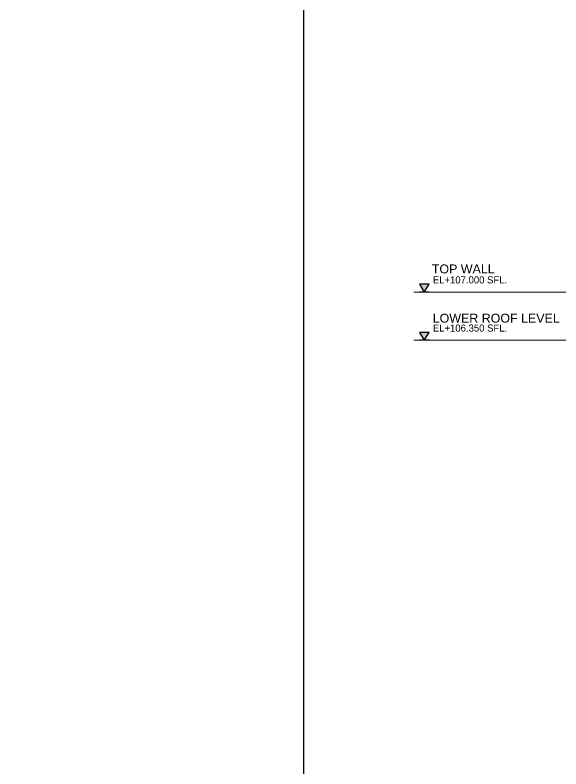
# Model space of a CAD drawing. Header units: millimetres. Extents: x 663313 to 1226001, y 1431724 to 1620898.
# Drawn here: x 663558.92 to 663566.28, y 1524730.09 to 1524740.27 of the extents above; entities that cross this region are included whole.
import ezdxf
from ezdxf.enums import TextEntityAlignment as Align

# ---------------------------------------------------------------- set-up
doc = ezdxf.new("R2010")
doc.units = ezdxf.units.MM
doc.linetypes.add('Grid Line', pattern=[22.225, 12.7, -3.175, 3.175, -3.175])
doc.layers.add('000 - 0_HIDE_OBJ_FRAMING_DEF_SUB', color=1, linetype='Continuous', plot=False)
for name, color, linetype in [('DIM', 1, 'Continuous'), ('REVISE', 3, 'Continuous'), ('VPORT', 250, 'Continuous')]:
    doc.layers.add(name, color=color, linetype=linetype)
doc.layers.add('S-GRID', color=1, linetype='Continuous', lineweight=9)
doc.styles.add('ANGSANA', font='angsana.shx', dxfattribs={"width": 0.9})
doc.styles.add('Arial', font='arial.ttf')

# ---------------------------------------------------------------- blocks, each defined once
blk = doc.blocks.new('LEV-SEC')
at = {"layer": '000 - 0_HIDE_OBJ_FRAMING_DEF_SUB'}
blk.add_hatch(color=256, dxfattribs=at).paths.add_polyline_path([(-1.62, 2.67), (0, 0), (1.62, 2.67)])
for p, q in [((-1.62, 2.67), (0, 0)), ((1.62, 2.67), (-1.62, 2.67)), ((0, 0), (1.62, 2.67)), ((1.62, 0), (-1.62, 0))]:
    blk.add_line(p, q, dxfattribs=at)
at = {"layer": '000 - 0_HIDE_OBJ_FRAMING_DEF_SUB', "style": 'ANGSANA'}
blk.add_attdef('ELEVATION', text='', height=2.4, dxfattribs=at).set_placement((2.91, 2.21), align=Align.BOTTOM_LEFT)

msp = doc.modelspace()

# ---------------------------------------------------------------- hatches: boundary and pattern name
at = {"layer": 'VPORT'}
h = msp.add_hatch(dxfattribs=at)
h.set_pattern_fill('ANGLE', color=6)
h.set_pattern_definition([(235.288, (663627.358, 1524790.5456), (5.74185, -3.9776), [5.08, -1.905]), (325.288, (663627.358, 1524790.5456), (3.9776, 5.74185), [5.08, -1.905])])
h.paths.add_polyline_path([(663617.8537, 1524792.0691), (663619.0867, 1524791.215), (663617.3783, 1524788.7489), (663616.1453, 1524789.603)])
edge = h.paths.add_edge_path(flags=16)
edge.add_line((663617.5126, 1524790.4806), (663617.7194, 1524790.3374))
edge = h.paths.add_edge_path(flags=16)
edge.add_line((663617.5444, 1524790.3056), (663617.6876, 1524790.5124))
h.paths.add_polyline_path([(663612.4437, 1524784.2591), (663613.6767, 1524783.405), (663611.9683, 1524780.9389), (663610.7353, 1524781.793)])
edge = h.paths.add_edge_path(flags=16)
edge.add_line((663612.1026, 1524782.6706), (663612.3094, 1524782.5274))
edge = h.paths.add_edge_path(flags=16)
edge.add_line((663612.1344, 1524782.4956), (663612.2776, 1524782.7024))
h.paths.add_polyline_path([(663604.7567, 1524773.1621), (663605.9897, 1524772.308), (663604.2813, 1524769.8419), (663603.0483, 1524770.696)])
edge = h.paths.add_edge_path(flags=16)
edge.add_line((663604.4156, 1524771.5736), (663604.6224, 1524771.4304))
edge = h.paths.add_edge_path(flags=16)
edge.add_line((663604.4474, 1524771.3986), (663604.5906, 1524771.6054))
h.paths.add_polyline_path([(663599.8027, 1524766.0101), (663601.0357, 1524765.156), (663599.3273, 1524762.6899), (663598.0943, 1524763.544)])
edge = h.paths.add_edge_path(flags=16)
edge.add_line((663599.4616, 1524764.4216), (663599.6684, 1524764.2784))
edge = h.paths.add_edge_path(flags=16)
edge.add_line((663599.4934, 1524764.2466), (663599.6366, 1524764.4534))
h.paths.add_polyline_path([(663592.6837, 1524755.7351), (663593.9167, 1524754.881), (663592.2083, 1524752.4149), (663590.9753, 1524753.269)])
edge = h.paths.add_edge_path(flags=16)
edge.add_line((663592.3426, 1524754.1466), (663592.5494, 1524754.0034))
edge = h.paths.add_edge_path(flags=16)
edge.add_line((663592.3744, 1524753.9716), (663592.5176, 1524754.1784))
h.paths.add_polyline_path([(663585.2817, 1524745.0491), (663586.5147, 1524744.195), (663584.8063, 1524741.7289), (663583.5733, 1524742.583)])
edge = h.paths.add_edge_path(flags=16)
edge.add_line((663584.9406, 1524743.4606), (663585.1474, 1524743.3174))
edge = h.paths.add_edge_path(flags=16)
edge.add_line((663584.9724, 1524743.2856), (663585.1156, 1524743.4924))
h.paths.add_polyline_path([(663578.7897, 1524735.6781), (663580.0227, 1524734.824), (663578.3143, 1524732.3579), (663577.0813, 1524733.212)])
edge = h.paths.add_edge_path(flags=16)
edge.add_line((663578.4486, 1524734.0896), (663578.6554, 1524733.9464))
edge = h.paths.add_edge_path(flags=16)
edge.add_line((663578.4804, 1524733.9146), (663578.6236, 1524734.1214))
h.paths.add_polyline_path([(663572.2977, 1524726.3071), (663573.5307, 1524725.453), (663571.8223, 1524722.9869), (663570.5893, 1524723.841)])
edge = h.paths.add_edge_path(flags=16)
edge.add_line((663571.9566, 1524724.7186), (663572.1634, 1524724.5754))
edge = h.paths.add_edge_path(flags=16)
edge.add_line((663571.9884, 1524724.5436), (663572.1316, 1524724.7504))
h.paths.add_polyline_path([(663565.8057, 1524716.9351), (663567.0387, 1524716.081), (663565.3303, 1524713.6149), (663564.0973, 1524714.469)])
edge = h.paths.add_edge_path(flags=16)
edge.add_line((663565.4646, 1524715.3466), (663565.6714, 1524715.2034))
edge = h.paths.add_edge_path(flags=16)
edge.add_line((663565.4964, 1524715.1716), (663565.6396, 1524715.3784))
h.paths.add_polyline_path([(663559.3147, 1524707.5641), (663560.5477, 1524706.71), (663558.8393, 1524704.2439), (663557.6063, 1524705.098)])
edge = h.paths.add_edge_path(flags=16)
edge.add_line((663558.9736, 1524705.9756), (663559.1804, 1524705.8324))
edge = h.paths.add_edge_path(flags=16)
edge.add_line((663559.0054, 1524705.8006), (663559.1486, 1524706.0074))
h.paths.add_polyline_path([(663552.8227, 1524698.1931), (663554.0557, 1524697.339), (663552.3473, 1524694.8729), (663551.1143, 1524695.727)])
edge = h.paths.add_edge_path(flags=16)
edge.add_line((663552.4816, 1524696.6046), (663552.6884, 1524696.4614))
edge = h.paths.add_edge_path(flags=16)
edge.add_line((663552.5134, 1524696.4296), (663552.6566, 1524696.6364))
h.paths.add_polyline_path([(663546.3307, 1524688.8221), (663547.5637, 1524687.968), (663545.8553, 1524685.5019), (663544.6223, 1524686.356)])
edge = h.paths.add_edge_path(flags=16)
edge.add_line((663545.9896, 1524687.2336), (663546.1964, 1524687.0904))
edge = h.paths.add_edge_path(flags=16)
edge.add_line((663546.0214, 1524687.0586), (663546.1646, 1524687.2654))
h.paths.add_polyline_path([(663539.8387, 1524679.4511), (663541.0717, 1524678.597), (663539.3633, 1524676.1309), (663538.1303, 1524676.985)])
edge = h.paths.add_edge_path(flags=16)
edge.add_line((663539.4976, 1524677.8626), (663539.7044, 1524677.7194))
edge = h.paths.add_edge_path(flags=16)
edge.add_line((663539.5294, 1524677.6876), (663539.6726, 1524677.8944))
h.paths.add_polyline_path([(663533.3477, 1524670.0801), (663534.5807, 1524669.226), (663532.8723, 1524666.7599), (663531.6393, 1524667.614)])
edge = h.paths.add_edge_path(flags=16)
edge.add_line((663533.0066, 1524668.4916), (663533.2134, 1524668.3484))
edge = h.paths.add_edge_path(flags=16)
edge.add_line((663533.0384, 1524668.3166), (663533.1816, 1524668.5234))
h.paths.add_polyline_path([(663526.8557, 1524660.7091), (663528.0887, 1524659.855), (663526.3803, 1524657.3889), (663525.1473, 1524658.243)])
edge = h.paths.add_edge_path(flags=16)
edge.add_line((663526.5146, 1524659.1206), (663526.7214, 1524658.9774))
edge = h.paths.add_edge_path(flags=16)
edge.add_line((663526.5464, 1524658.9456), (663526.6896, 1524659.1524))
h.paths.add_polyline_path([(663520.3637, 1524651.3381), (663521.5967, 1524650.484), (663519.8883, 1524648.0179), (663518.6553, 1524648.872)])
edge = h.paths.add_edge_path(flags=16)
edge.add_line((663520.0226, 1524649.7496), (663520.2294, 1524649.6064))
edge = h.paths.add_edge_path(flags=16)
edge.add_line((663520.0544, 1524649.5746), (663520.1976, 1524649.7814))
h.paths.add_polyline_path([(663513.8717, 1524641.9671), (663515.1047, 1524641.113), (663513.3963, 1524638.6469), (663512.1633, 1524639.501)])
edge = h.paths.add_edge_path(flags=16)
edge.add_line((663513.5306, 1524640.3786), (663513.7374, 1524640.2354))
edge = h.paths.add_edge_path(flags=16)
edge.add_line((663513.5624, 1524640.2036), (663513.7056, 1524640.4104))
h.paths.add_polyline_path([(663507.3807, 1524632.5961), (663508.6137, 1524631.742), (663506.9053, 1524629.2759), (663505.6723, 1524630.13)])
edge = h.paths.add_edge_path(flags=16)
edge.add_line((663507.0396, 1524631.0076), (663507.2464, 1524630.8644))
edge = h.paths.add_edge_path(flags=16)
edge.add_line((663507.0714, 1524630.8326), (663507.2146, 1524631.0394))
h.paths.add_polyline_path([(663500.8887, 1524623.2251), (663502.1217, 1524622.371), (663500.4133, 1524619.9049), (663499.1803, 1524620.759)])
edge = h.paths.add_edge_path(flags=16)
edge.add_line((663500.5476, 1524621.6366), (663500.7544, 1524621.4934))
edge = h.paths.add_edge_path(flags=16)
edge.add_line((663500.5794, 1524621.4616), (663500.7226, 1524621.6684))
h.paths.add_polyline_path([(663494.3967, 1524613.8531), (663495.6297, 1524612.999), (663493.9213, 1524610.5329), (663492.6883, 1524611.387)])
edge = h.paths.add_edge_path(flags=16)
edge.add_line((663494.0556, 1524612.2646), (663494.2624, 1524612.1214))
edge = h.paths.add_edge_path(flags=16)
edge.add_line((663494.0874, 1524612.0896), (663494.2306, 1524612.2964))
h.paths.add_polyline_path([(663487.2787, 1524603.5781), (663488.5117, 1524602.724), (663486.8033, 1524600.2579), (663485.5703, 1524601.112)])
edge = h.paths.add_edge_path(flags=16)
edge.add_line((663486.9376, 1524601.9896), (663487.1444, 1524601.8464))
edge = h.paths.add_edge_path(flags=16)
edge.add_line((663486.9694, 1524601.8146), (663487.1126, 1524602.0214))
h.paths.add_polyline_path([(663481.4137, 1524595.1111), (663482.6467, 1524594.257), (663480.9383, 1524591.7909), (663479.7053, 1524592.645)])
edge = h.paths.add_edge_path(flags=16)
edge.add_line((663481.0726, 1524593.5226), (663481.2794, 1524593.3794))
edge = h.paths.add_edge_path(flags=16)
edge.add_line((663481.1044, 1524593.3476), (663481.2476, 1524593.5544))

# ---------------------------------------------------------------- linework, layer by layer
at = {"layer": 'DIM', "color": 2}
msp.add_lwpolyline([(663562.8113, 1524749.5043), (663700.1369, 1524749.5043), (663700.1369, 1524710.7999), (663562.8113, 1524710.7999)], close=True, dxfattribs=at)
at = {"layer": 'S-GRID', "linetype": 'Grid Line', "ltscale": 0.6}
for p, q in [((663567.5285, 1524736.5281), (663564.2942, 1524736.5281)), ((663566.9535, 1524735.8781), (663564.2942, 1524735.8781))]:
    msp.add_line(p, q, dxfattribs=at)

# ---------------------------------------------------------------- block references
at = {"layer": 'DIM', "xscale": 0.04, "yscale": 0.04, "zscale": 0.04}
for p, values in [((663564.4351, 1524736.5281), {'ELEVATION': 'EL+107.000 SFL.'}), ((663564.4351, 1524735.8781), {'ELEVATION': 'EL+106.350 SFL.'})]:
    msp.add_blockref('LEV-SEC', p, dxfattribs=at).add_auto_attribs(values)

# ---------------------------------------------------------------- texts
at = {"layer": 'REVISE', "color": 3, "style": 'Arial'}
msp.add_text('LOWER ROOF LEVEL', height=0.12, dxfattribs=at).set_placement((663564.5498, 1524736.1164))

# ---------------------------------------------------------------- next in the draw order: texts
at = {"layer": 'REVISE', "color": 3, "insert": (663564.9619, 1524736.8404), "char_height": 0.12, "attachment_point": 5, "style": 'Arial', "bg_fill": 3, "box_fill_scale": 1.1, "bg_fill_color": 256, "bg_fill_true_color": 13158600, "bg_fill_transparency": 0}
msp.add_mtext('\\A1;TOP WALL ', dxfattribs=at)

doc.saveas('drawing.dxf')
